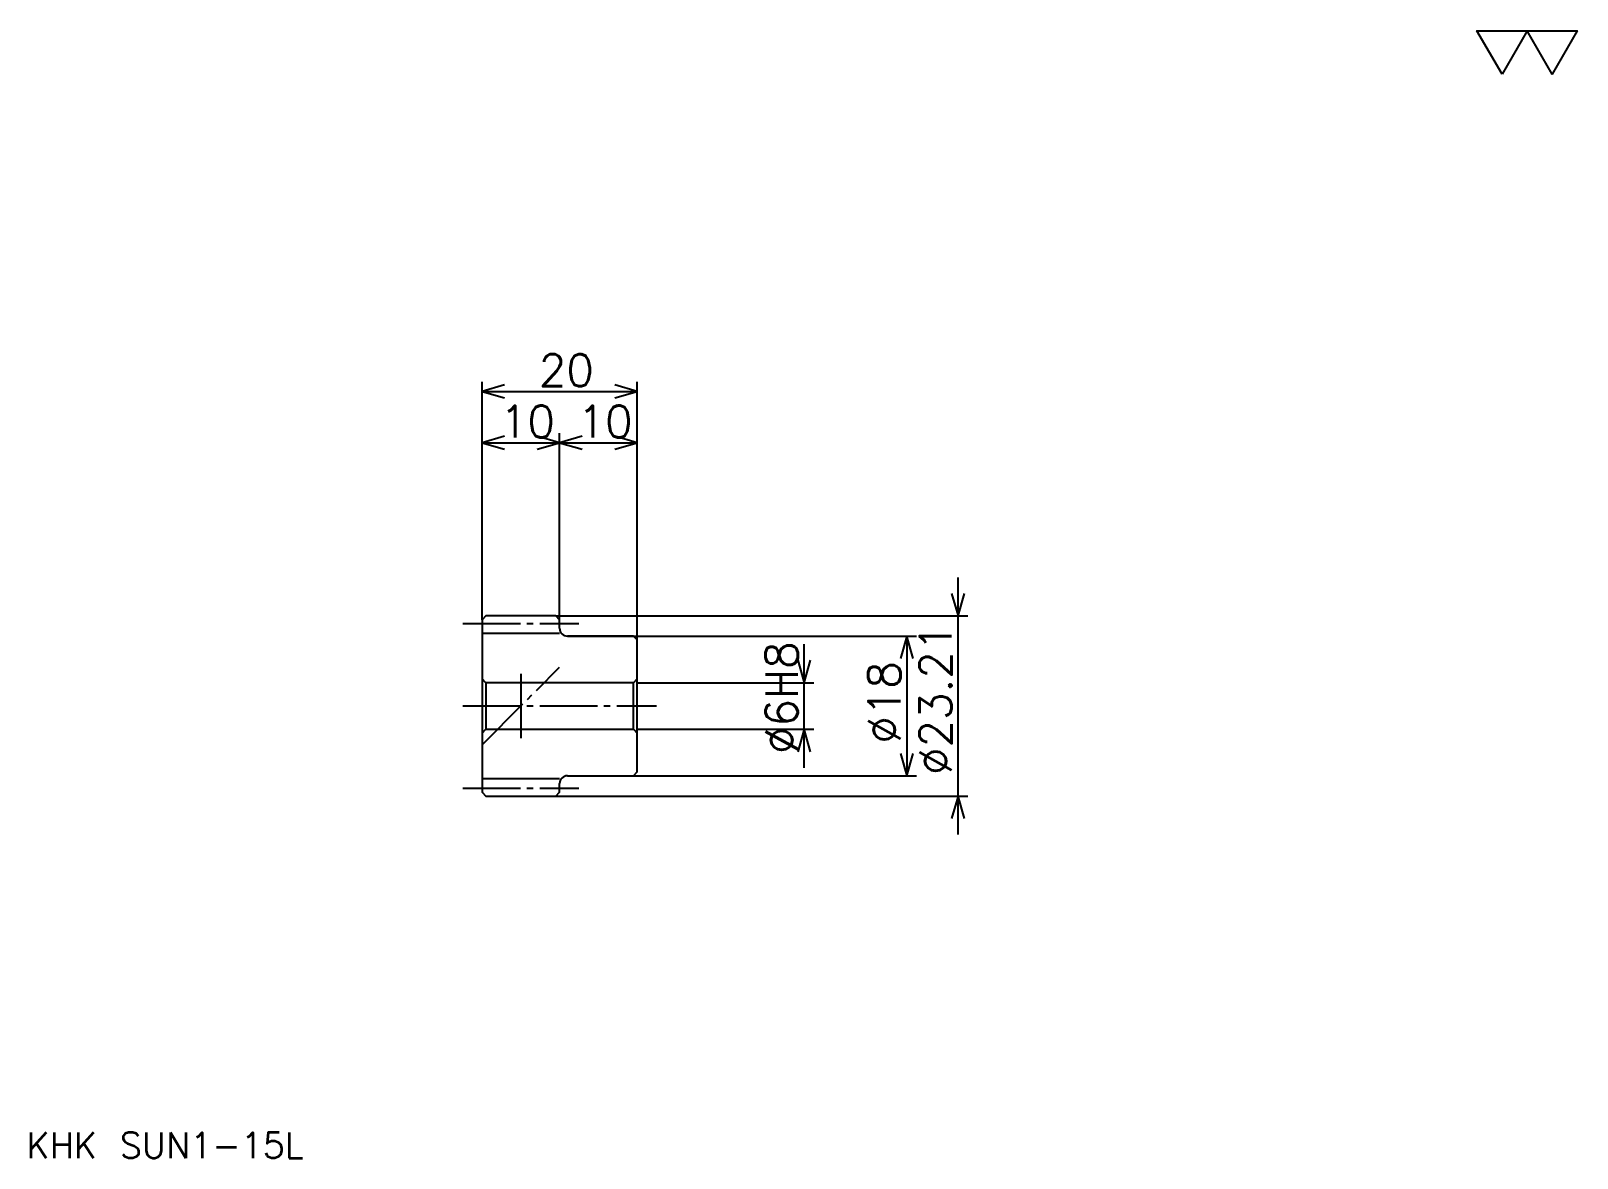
# Model space of a CAD drawing. Extents: x 9 to 208, y 9 to 154.
import ezdxf

# ---------------------------------------------------------------- set-up
doc = ezdxf.new("R2010")
doc.units = 0
doc.linetypes.add('DASHDOT', pattern=[9.913044, 7.434783, -0.826087, 0.826087, -0.826087])
doc.layers.get('0').update_dxf_attribs({"linetype": 'CONTINUOUS'})
doc.layers.add('DASHDOT', color=6, linetype='DASHDOT')
doc.styles.add('KANJI', font='TXT', dxfattribs={"bigfont": 'BIGFONT'})

msp = doc.modelspace()

# ---------------------------------------------------------------- linework, layer by layer
at = {"color": 5}
for p, q in [((66.913048, 78.932686), (66.913048, 109.084869)), ((66.913048, 107.845734), (86.913048, 107.845734)), ((86.913048, 78.932686), (86.913048, 109.084869)), ((76.913048, 78.932686), (76.913048, 102.476166)), ((66.913048, 101.237038), (76.913048, 101.237038)), ((76.913048, 101.237038), (86.913048, 101.237038)), ((128.217392, 50.762966), (128.217392, 83.889206)), ((66.913048, 78.432686), (66.913048, 78.932686)), ((76.413048, 78.932686), (86.913048, 78.932686)), ((76.913048, 78.432686), (76.913048, 78.932686)), ((86.913048, 78.932686), (129.456528, 78.932686)), ((86.913048, 75.826088), (86.913048, 78.932686)), ((77.913048, 76.326088), (86.913048, 76.326088)), ((86.913048, 76.326088), (122.847832, 76.326088)), ((121.608704, 76.326088), (121.608704, 58.326088)), ((108.391312, 59.369568), (108.391312, 75.282608)), ((86.913048, 70.326088), (109.63044, 70.326088)), ((86.913048, 64.326088), (109.63044, 64.326088)), ((77.913048, 58.326088), (86.913048, 58.326088)), ((86.913048, 58.326088), (122.847832, 58.326088)), ((76.413048, 55.71949), (86.913048, 55.71949)), ((86.913048, 55.71949), (129.456528, 55.71949))]:
    msp.add_line(p, q, dxfattribs=at)
at = {"color": 4}
for p, q in [((66.913048, 76.682686), (76.913048, 76.682686)), ((67.413048, 70.326088), (67.413048, 64.326088)), ((86.413048, 70.326088), (86.913048, 70.826088)), ((86.413048, 64.326088), (86.913048, 63.826088)), ((66.913048, 57.96949), (76.913048, 57.96949))]:
    msp.add_line(p, q, dxfattribs=at)
at = {"color": 7}
msp.add_line((71.913048, 71.45652), (71.913048, 63.195652), dxfattribs=at)
msp.add_lwpolyline([(198.260864, 148.695648), (195.039124, 154.279999), (207.926086, 154.279999), (204.704346, 148.695648), (201.482605, 154.279999), (198.260864, 148.695648)], dxfattribs=at)
at = {"color": 5}
for points in [[(69.804352, 108.671822), (66.913048, 107.845734), (69.804352, 107.019646)], [(84.021744, 107.019646), (86.913048, 107.845734), (84.021744, 108.671822)], [(69.804352, 102.063126), (66.913048, 101.237038), (69.804352, 100.41095)], [(74.021744, 100.41095), (76.913048, 101.237038), (74.021744, 102.063126)], [(79.804352, 102.063126), (76.913048, 101.237038), (79.804352, 100.41095)], [(84.021744, 100.41095), (86.913048, 101.237038), (84.021744, 102.063126)], [(127.391312, 81.82399), (128.217392, 78.932686), (129.043488, 81.82399)], [(122.434784, 73.434784), (121.608704, 76.326088), (120.782608, 73.434784)], [(107.565216, 73.217392), (108.391312, 70.326088), (109.217392, 73.217392)], [(109.217392, 61.434784), (108.391312, 64.326088), (107.565216, 61.434784)], [(120.782608, 61.217392), (121.608704, 58.326088), (122.434784, 61.217392)], [(129.043488, 52.828186), (128.217392, 55.71949), (127.391312, 52.828186)]]:
    msp.add_lwpolyline(points, dxfattribs=at)
at = {"color": 4}
for points in [[(76.913048, 77.326088), (76.913048, 78.432686), (76.413048, 78.932686), (67.413048, 78.932686), (66.913048, 78.432686), (66.913048, 63.826088)], [(77.913048, 58.326088), (86.413048, 58.326088), (86.913048, 58.826088), (86.913048, 75.826088), (86.413048, 76.326088), (77.913048, 76.326088)], [(66.913048, 63.826088), (67.413048, 64.326088), (86.413048, 64.326088), (86.413048, 70.326088), (67.413048, 70.326088), (66.913048, 70.826088)], [(66.913048, 63.826088), (66.913048, 56.21949), (67.413048, 55.71949), (76.413048, 55.71949), (76.913048, 56.21949), (76.913048, 57.326088)]]:
    msp.add_lwpolyline(points, dxfattribs=at)
for centre, start, end in [((77.913048, 77.326088), 180, 270), ((77.913048, 57.326088), 90, 180)]:
    msp.add_arc(centre, 1, start, end, dxfattribs=at)
at = {"layer": 'DASHDOT', "color": 7}
for p, q in [((64.434784, 77.932686), (79.391312, 77.932686)), ((66.913048, 62.326088), (76.913048, 72.326088)), ((64.434784, 67.326088), (89.391312, 67.326088)), ((64.434784, 56.71949), (79.391312, 56.71949))]:
    msp.add_line(p, q, dxfattribs=at)

# ---------------------------------------------------------------- texts
at = {"color": 7, "style": 'KANJI'}
for s, height, p in [('20', 4.130435, (74.228264, 108.506607)), ('10', 4.130435, (69.228264, 101.897903)), ('10', 4.130435, (79.228264, 101.897903)), ('KHK SUN1-15L', 3.304348, (8.26087, 9.086957))]:
    msp.add_text(s, height=height, dxfattribs=at).set_placement(p)
for s, p in [('%%c23.21', (127.391312, 58.445656)), ('%%c6H8', (107.565216, 61.130436)), ('%%c18', (120.782608, 62.472828))]:
    msp.add_text(s, height=4.130435, rotation=90, dxfattribs=at).set_placement(p)

doc.saveas('drawing.dxf')
